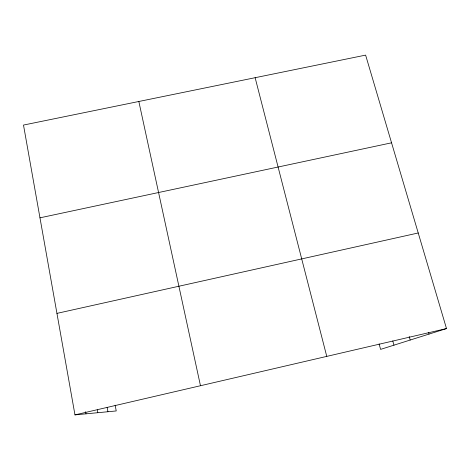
<?xml version="1.0" encoding="UTF-8"?>
<svg xmlns="http://www.w3.org/2000/svg" width="470" height="470" viewBox="0 0 470 470"><rect width="100%" height="100%" fill="white"/><g stroke="black" fill="none" stroke-linecap="round" stroke-linejoin="round"><path stroke-width="0.7" d="M115.138 405.187L116.231 410.945L74.971 414.887L23.5 125.067L365.619 55.113L446.5 328.571L380.6 349.386L379.09 343.876M74.971 414.887L446.5 328.571M56.946 313.378L418.23 232.979M39.974 217.827L391.557 142.815M428.628 332.684L429.039 334.088M409.182 336.514L410.181 340.039M392.785 340.956L393.954 345.168M255.134 77.703L326.762 356.389M138.838 101.485L200.473 385.729M107.131 407.437L107.936 411.738M97.29 409.875L97.813 412.701M85.605 411.708L85.987 413.835"/></g></svg>
